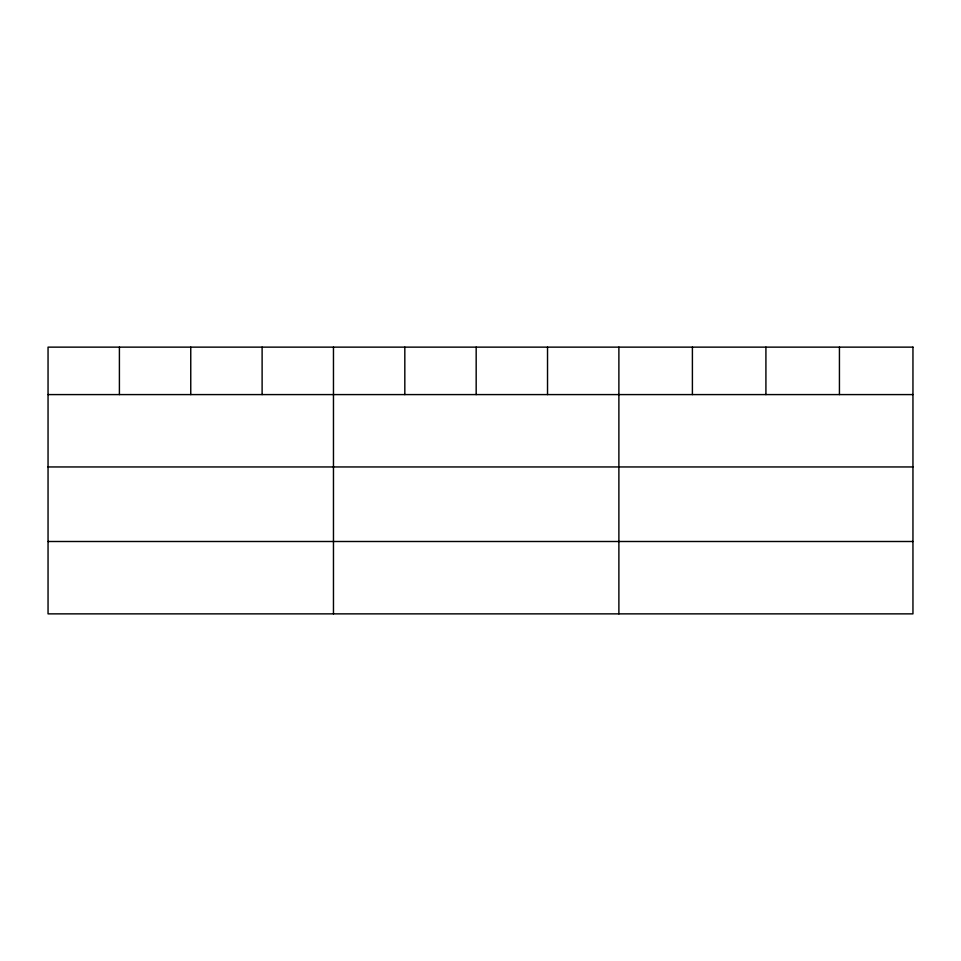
<?xml version="1.0" encoding="UTF-8"?>
<svg xmlns="http://www.w3.org/2000/svg" width="961" height="961" viewBox="0 0 961 961"><rect width="100%" height="100%" fill="white"/><g stroke="black" fill="none" stroke-linecap="round" stroke-linejoin="round"><path stroke-width="1.44" d="M48.05 394.587L912.95 394.587M48.05 466.95L912.95 466.95M48.05 541.499L912.95 541.499M839.433 347.137L839.433 394.587M765.917 347.137L765.917 394.587M692.4 347.137L692.4 394.587M618.884 347.137L618.884 613.863M547.53 347.137L547.53 394.587M476.175 347.137L476.175 394.587M404.821 347.137L404.821 394.587M333.467 347.137L333.467 613.863M262.113 347.137L262.113 394.587M190.758 347.137L190.758 394.587M119.404 347.137L119.404 394.587M912.95 347.137L48.05 347.137L48.05 613.863L912.95 613.863L912.95 347.137"/></g></svg>
